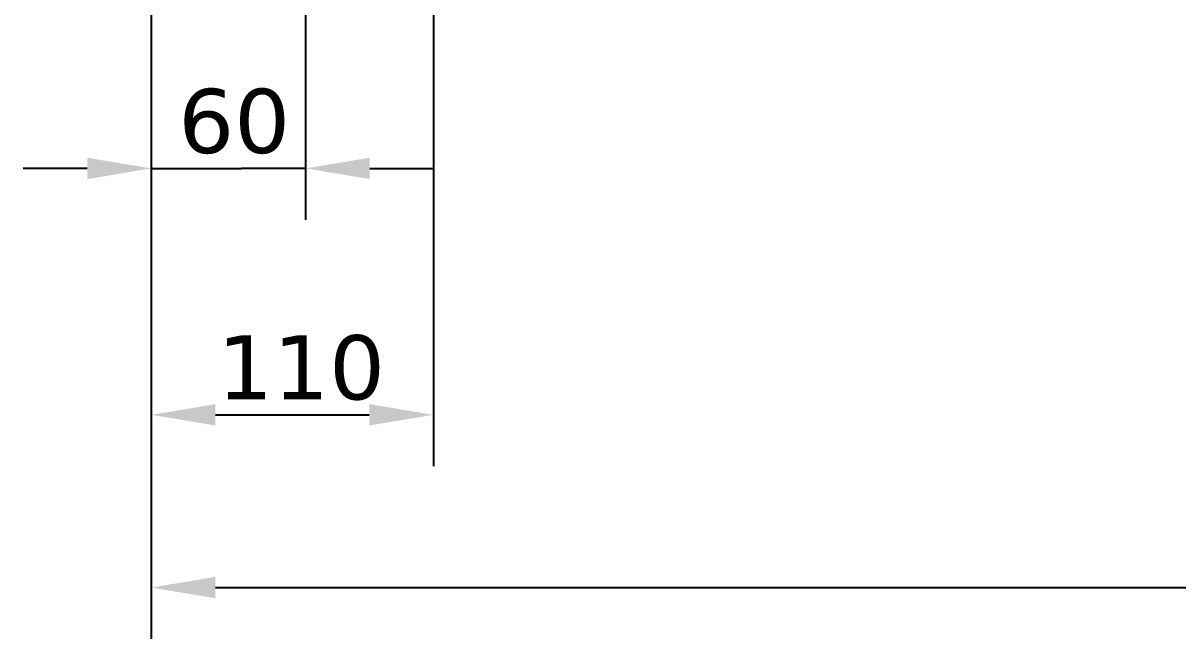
# Model space of a CAD drawing. Header units: millimetres. Extents: x 68 to 2000, y 100 to 2870.
# Drawn here: x 539.3 to 989.6, y 1276.7 to 1516.6 of the extents above; entities that cross this region are included whole.
import ezdxf

# ---------------------------------------------------------------- set-up
doc = ezdxf.new("R2010")
doc.units = ezdxf.units.MM
doc.header["$LTSCALE"] = 10
doc.layers.add('Bemaßung (ISO)', color=7, linetype='Continuous', lineweight=25)
doc.styles.add('Notiztext (DIN)', font='verdana.ttf')
doc.dimstyles.new('Standard (DIN)', dxfattribs={"dimscale": 10, "dimtxt": 2.5, "dimasz": 2.5, "dimexe": 2, "dimexo": 4, "dimgap": 0.5, "dimtad": 1, "dimdec": 1, "dimrnd": 1e-08, "dimtxsty": 'Notiztext (DIN)', "dimcen": 0.09, "dimclrd": 256, "dimclre": 256, "dimclrt": 256, "dimadec": 0, "dimazin": 2, "dimtfac": 1, "dimtmove": 0, "dimatfit": 3, "dimfxl": 0, "dimtolj": 1, "dimtzin": 0, "dimlwd": -1, "dimlwe": -1, "dimarcsym": 0})

# ---------------------------------------------------------------- blocks, each defined once
blk = doc.blocks.new('*D73')
at = {"layer": 'Bemaßung (ISO)', "transparency": 16777216}
for p, q in [((589.28, 1583.67), (589.28, 1343.99)), ((699.28, 1583.67), (699.28, 1343.99)), ((614.28, 1363.99), (674.28, 1363.99))]:
    blk.add_line(p, q, dxfattribs=at)
for points in [[(614.28, 1368.16), (614.28, 1359.83), (589.28, 1363.99)], [(674.28, 1368.16), (674.28, 1359.83), (699.28, 1363.99)]]:
    blk.add_solid(points, dxfattribs=at)
at = {"layer": 'Defpoints', "color": 0, "transparency": 16777216}
for p in [(589.28, 1623.67), (699.28, 1623.67), (699.28, 1363.99)]:
    blk.add_point(p, dxfattribs=at)
at = {"layer": 'Bemaßung (ISO)', "transparency": 16777216, "insert": (614.96, 1395.02), "char_height": 25, "attachment_point": 1, "style": 'Notiztext (DIN)'}
blk.add_mtext('\\A1;110', dxfattribs=at)
blk = doc.blocks.new('*D74')
at = {"layer": 'Bemaßung (ISO)', "transparency": 16777216}
for p, q in [((589.28, 1583.67), (589.28, 1276.68)), ((1789.28, 1583.67), (1789.28, 1276.68)), ((614.28, 1296.68), (1764.28, 1296.68))]:
    blk.add_line(p, q, dxfattribs=at)
for points in [[(614.28, 1300.85), (614.28, 1292.51), (589.28, 1296.68)], [(1764.28, 1300.85), (1764.28, 1292.51), (1789.28, 1296.68)]]:
    blk.add_solid(points, dxfattribs=at)
at = {"layer": 'Defpoints', "color": 0, "transparency": 16777216}
for p in [(589.28, 1623.67), (1789.28, 1623.67), (1789.28, 1296.68)]:
    blk.add_point(p, dxfattribs=at)
at = {"layer": 'Bemaßung (ISO)', "transparency": 16777216, "insert": (1149.03, 1327.72), "char_height": 25, "attachment_point": 1, "style": 'Notiztext (DIN)'}
blk.add_mtext('\\A1;1200', dxfattribs=at)
blk = doc.blocks.new('*D75')
at = {"layer": 'Bemaßung (ISO)', "transparency": 16777216}
for p, q in [((649.43, 1980.97), (649.43, 1440.02)), ((589.28, 1583.67), (589.28, 1440.02)), ((564.28, 1460.02), (539.28, 1460.02)), ((589.28, 1460.02), (614.28, 1460.02)), ((614.28, 1460.02), (624.43, 1460.02)), ((649.43, 1460.02), (624.43, 1460.02)), ((674.43, 1460.02), (699.43, 1460.02))]:
    blk.add_line(p, q, dxfattribs=at)
for points in [[(564.28, 1464.18), (564.28, 1455.85), (589.28, 1460.02)], [(674.43, 1464.18), (674.43, 1455.85), (649.43, 1460.02)]]:
    blk.add_solid(points, dxfattribs=at)
at = {"layer": 'Defpoints', "color": 0, "transparency": 16777216}
for p in [(649.43, 2020.97), (589.28, 1623.67), (649.43, 1460.02)]:
    blk.add_point(p, dxfattribs=at)
at = {"layer": 'Bemaßung (ISO)', "transparency": 16777216, "insert": (599.78, 1491.04), "char_height": 25, "attachment_point": 1, "style": 'Notiztext (DIN)'}
blk.add_mtext('\\A1;60', dxfattribs=at)

msp = doc.modelspace()

# ---------------------------------------------------------------- dimensions: what is measured, and where the dimension line sits
at = {"layer": 'Bemaßung (ISO)'}
for base, p2, override, picture, middle in [((649.43, 1460.02), (649.43, 2020.97), {"dimdec": 0, "dimtp": 0, "dimtm": 0, "dimtdec": 0, "dimtofl": 0}, '*D75', (619.35, 1460.02)), ((1789.28, 1296.68), (1789.28, 1623.67), {"dimdec": 1, "dimtp": 0, "dimtm": 0, "dimtdec": 2, "dimtofl": 0, "dimatfit": 1}, '*D74', (1189.28, 1296.68))]:
    dim = msp.add_linear_dim(base=base, p1=(589.28, 1623.67), p2=p2, angle=180, dimstyle='Standard (DIN)', override=override, dxfattribs=at)
    dim.commit()
    dim.dimension.update_dxf_attribs({"geometry": picture, "text_midpoint": middle, "dimtype": 160})
dim = msp.add_linear_dim(base=(699.28, 1363.99), p1=(589.28, 1623.67), p2=(699.28, 1623.67), dimstyle='Standard (DIN)', override={"dimdec": 1, "dimtp": 0, "dimtm": 0, "dimtdec": 2, "dimtofl": 0, "dimatfit": 1}, dxfattribs=at)
dim.commit()
dim.dimension.update_dxf_attribs({"geometry": '*D73', "text_midpoint": (644.28, 1363.99), "dimtype": 160})

doc.saveas('drawing.dxf')
